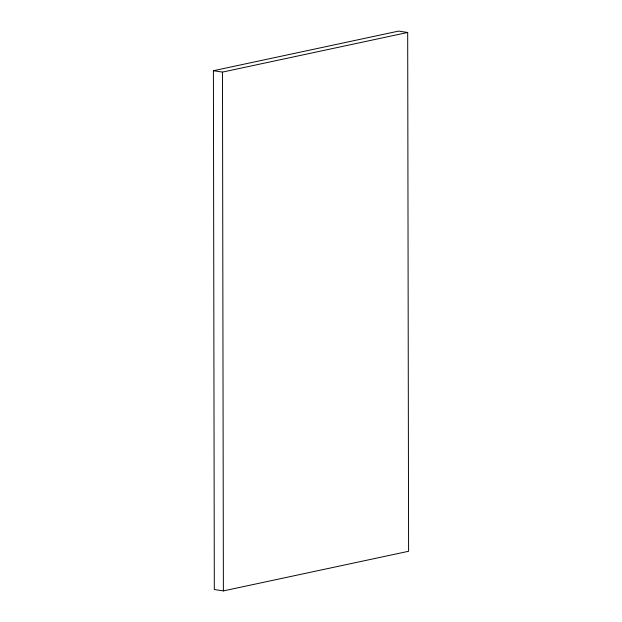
<?xml version="1.0" encoding="UTF-8"?>
<svg xmlns="http://www.w3.org/2000/svg" width="622" height="622" viewBox="0 0 622 622"><rect width="100%" height="100%" fill="white"/><g stroke="black" fill="none" stroke-linecap="round" stroke-linejoin="round"><path stroke-width="0.93" d="M213.408 70.721L398.609 31.1L407.682 32.476L408.592 551.279L223.391 590.9L214.318 589.524L213.408 70.721L222.482 72.098L407.682 32.476M222.482 72.098L223.391 590.9"/></g></svg>
